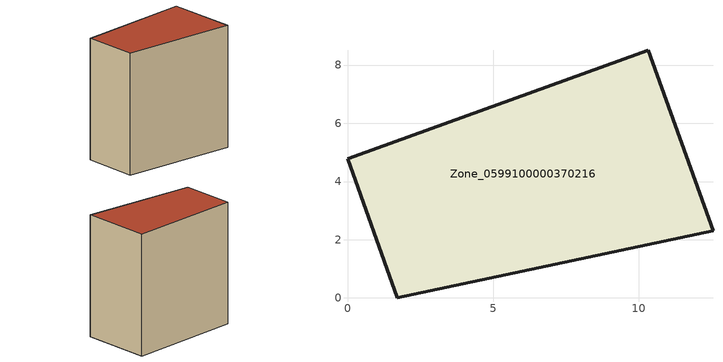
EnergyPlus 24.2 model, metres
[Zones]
Zone_0599100000370216
 floor ground (C_G): 1.72,0 0,4.78 10.33,8.52 12.55,2.31 z0.67
 wall outside (C_F): 1.72,0 12.55,2.31 10.33,8.52 0,4.78 1.72,0 z0.67:12.54
 roof outside (C_R): 0,4.78 1.72,0 12.55,2.31 10.33,8.52 z12.54
[BUILDING]
Pand.0599100000370216: North Axis=0; Terrain=City; Loads Convergence Tolerance Value=0.04; Temperature Convergence Tolerance Value=0.4; Solar Distribution=FullExterior; Maximum Number of Warmup Days=25; Minimum Number of Warmup Days=1
[Site:Location]
Rotterdam.The.Hague.AP_ZH_NLD Design_Conditions: Latitude=51.96; Longitude=4.45; Time Zone=1; Elevation=-4.5
[SITE:GROUNDTEMPERATURE:BUILDINGSURFACE]
18, 18, 18, 18, 18, 18, 18, 18, 18, 18, 18, 18
[MATERIAL] Thermal Absorptance=0.9; Solar Absorptance=0.7; Visible Absorptance=0.7
Name | Roughness | Thickness | Conductivity | Density | Specific Heat
G.TC.1992-2005 | MediumSmooth | 0.15 | 0.06 | 540 | 1210
F.TC.1992-2005 | Rough | 0.3 | 0.12 | 1920 | 840
R.TC.1992-2005 | MediumRough | 0.2 | 0.08 | 1500 | 1000
[CONSTRUCTION]
C_G: G.TC.1992-2005
C_F: F.TC.1992-2005
C_R: R.TC.1992-2005
[ZONE]
Zone_0599100000370216: Type=1; Multiplier=1; Ceiling Height=Autocalculate; Volume=Autocalculate; Floor Area=autocalculate; Part of Total Floor Area=Yes
[ZONEINFILTRATION:DESIGNFLOWRATE]
Infil_Zone_0599100000370216: Zone or ZoneList or Space or SpaceList=Zone_0599100000370216; Schedule=AlwaysOn; Design Flow Rate Calculation Method=Flow/Area; Flow Rate per Floor Area=0.0015; Constant Term Coefficient=1; Temperature Term Coefficient=0; Velocity Term Coefficient=0; Velocity Squared Term Coefficient=0
[HVACTEMPLATE:ZONE:IDEALLOADSAIRSYSTEM]
Zone_0599100000370216: Maximum Heating Supply Air Temperature=50; Minimum Cooling Supply Air Temperature=13; Maximum Heating Supply Air Humidity Ratio=0.0156; Minimum Cooling Supply Air Humidity Ratio=0.0077; Heating Limit=NoLimit; Cooling Limit=NoLimit; Dehumidification Control Type=ConstantSensibleHeatRatio; Cooling Sensible Heat Ratio=0.7; Dehumidification Setpoint=60; Humidification Control Type=None; Humidification Setpoint=30; Outdoor Air Method=None; Outdoor Air Flow Rate per Person=0.00944; Outdoor Air Flow Rate per Zone Floor Area=0; Outdoor Air Flow Rate per Zone=0; Demand Controlled Ventilation Type=None; Outdoor Air Economizer Type=NoEconomizer; Heat Recovery Type=None; Sensible Heat Recovery Effectiveness=0.7; Latent Heat Recovery Effectiveness=0.65
[ZONECONTROL:THERMOSTAT]
ThermostatControl_Zone_0599100000370216: Zone or ZoneList=Zone_0599100000370216; Control Type Schedule=DualSetpointControlType; Control 1=Thermostat_Zone_0599100000370216; Temperature Difference Between Cutout And Setpoint=0
[THERMOSTATSETPOINT:DUALSETPOINT]
Thermostat_Zone_0599100000370216: Heating Setpoint Temperature Schedule=HeatingSetpoint_Zone_0599100000370216; Cooling Setpoint Temperature Schedule=CoolingSetpoint_Zone_0599100000370216
[SCHEDULE:COMPACT]
HeatingSetpoint_Zone_0599100000370216: Through: 12/31, For: AllDays, Until: 24:00, 21
CoolingSetpoint_Zone_0599100000370216: Through: 12/31, For: AllDays, Until: 24:00, 24
DualSetpointControlType: Through: 12/31, For: AllDays, Until: 24:00, 4
AlwaysOn: Through: 12/31, For: AllDays, Until: 24:00, 1
